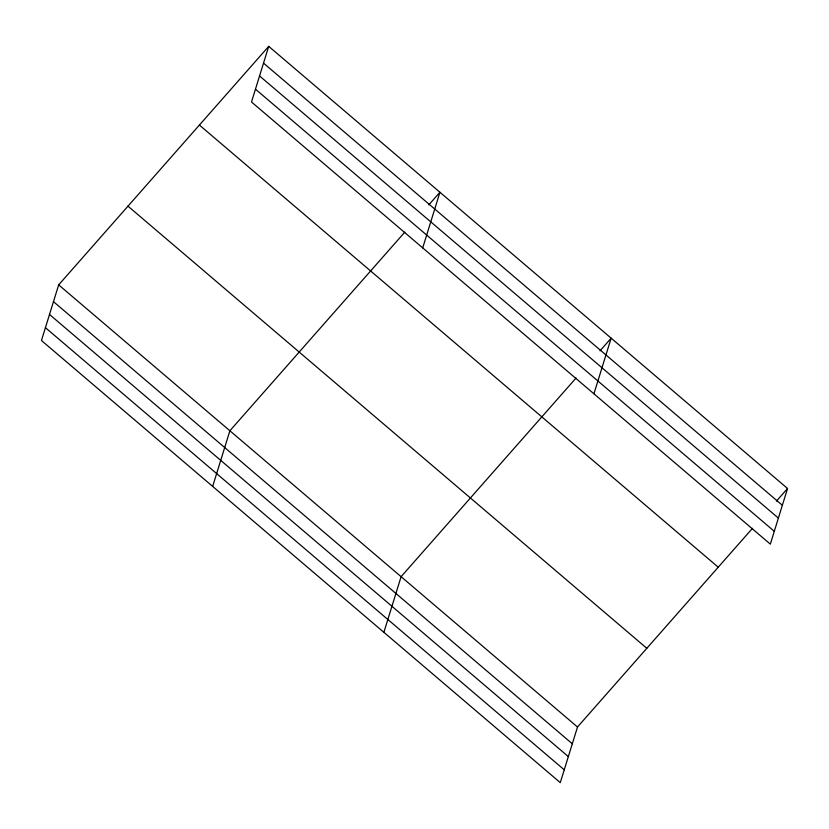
<?xml version="1.0" encoding="UTF-8"?>
<svg xmlns="http://www.w3.org/2000/svg" width="829" height="829" viewBox="0 0 829 829"><rect width="100%" height="100%" fill="white"/><g stroke="black" fill="none" stroke-linecap="round" stroke-linejoin="round"><path stroke-width="1.24" d="M268.72 46.351L251.498 101.988L770.328 544.135L787.55 488.499L268.72 46.351L58.672 284.865L41.45 340.501L560.28 782.649L577.502 727.012L752.463 528.342M212.67 486.405L229.882 430.769L404.842 232.099M422.707 247.892L439.93 192.266L428.811 204.898M383.879 632.309L401.101 576.683L576.062 378.014M593.927 393.806L611.149 338.17L600.02 350.802M776.421 501.13L787.55 488.499M263.529 63.128L782.358 505.275M259.56 75.957L778.39 518.104M255.467 89.169L774.296 531.316M199.406 125.065L718.235 567.212M127.987 206.162L646.817 648.309M58.672 284.865L577.502 727.012M53.481 301.642L572.311 743.789M49.512 314.46L568.342 756.608M45.419 327.673L564.248 769.82"/></g></svg>
